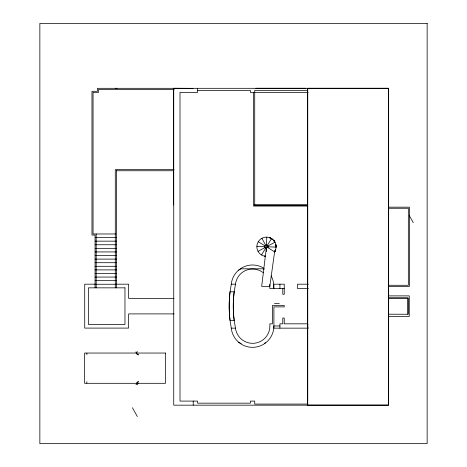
<?xml version="1.0" encoding="UTF-8"?>
<svg xmlns="http://www.w3.org/2000/svg" width="467" height="467" viewBox="0 0 467 467"><rect width="100%" height="100%" fill="white"/><g stroke="black" fill="none" stroke-linecap="round" stroke-linejoin="round"><path stroke-width="0.7" d="M388.526 284.187L388.667 209.298M266.394 251.555L266.429 249.495M266.517 245.368L266.768 237.125M86.891 381.65L86.827 383.133M266.476 246.745L261.689 286.382L269.815 286.382L274.602 251.888L275.495 250.078L274.602 251.888L266.476 246.745L276.085 247.113L275.95 245.093L276.085 247.113M263.995 268.35A21.33 21.33 0 0 0 231.276 284.187L230.056 291.799A121.087 121.087 0 0 0 229.209 306.171A122.109 122.109 0 0 0 230.056 320.537L231.276 328.149A21.365 21.365 0 0 0 253.628 347.32A21.365 21.365 0 0 0 273.895 325.96L273.895 306.901L284.245 306.901L284.245 305.436L272.436 305.436L272.436 323.824L269.879 323.824L269.879 325.96A17.261 17.261 0 0 1 253.709 343.298A17.261 17.261 0 0 1 235.479 328.149L231.276 328.149M235.479 328.149L234.2 320.537A114.088 114.088 0 0 1 233.284 306.171A113.131 113.131 0 0 1 234.195 291.799L235.479 284.187A17.232 17.232 0 0 1 263.283 272.728M136.031 384.16L136.177 384.569L137.035 382.105M138.121 382.946L137.245 384.826M261.514 254.988L265.764 247.924M267.2 245.578L271.555 238.573L269.739 237.691L273.148 239.816L271.555 238.573M258.041 251.38L265.268 247.405M267.69 246.097L274.97 242.233L273.843 240.558L274.97 242.233M238.602 270.142L241.217 268.811L262.88 268.811L264.234 269.144M264.269 343.292L265.624 342.866M173.555 88.257L193.04 88.374M255.817 88.257L305.797 88.257M388.667 88.316L97.445 88.316L97.445 91.299L91.97 91.299L91.97 235.064L95.075 235.064L95.075 287.841M174.284 89.407L98.543 89.407L98.543 92.396L93.061 92.396L93.061 233.973L115.658 233.973M197.547 90.388L250.394 90.388L250.394 92.396L308.156 92.396M174.103 169.661L115.285 169.661L115.285 287.841M116.382 170.753L173.736 170.753M254.719 204.972L307.63 204.972M254.101 205.036L307.625 205.036M307.625 206.07L253.622 206.07L253.622 92.396M388.667 207.167L409.431 207.167L409.431 286.382L388.667 286.382M388.667 208.264L408.333 208.264L408.333 285.284L388.667 285.284M95.075 237.563L116.382 237.563M95.075 241.153L116.382 241.153M95.075 244.749L116.382 244.749M95.075 248.339L116.382 248.339M95.075 251.929L116.382 251.929M95.075 255.519L116.382 255.519M95.075 259.109L116.382 259.109M95.075 262.705L116.382 262.705M95.075 266.295L116.382 266.295M95.075 269.885L116.382 269.885M95.075 273.475L116.382 273.475M95.075 277.065L116.382 277.065M95.075 280.661L116.382 280.661M95.455 284.187L84.725 284.187L84.725 328.091L128.623 328.091L128.623 313.9L174.033 313.9M116.382 284.187L128.623 284.187L128.623 298.378L174.033 298.378M231.276 284.187L235.479 284.187M308.343 284.187L297.52 284.187L297.52 288.513L308.343 288.513M95.075 284.251L116.382 284.251M284.245 288.513L269.815 288.513L269.815 286.382A17.232 17.232 0 0 0 269.722 284.426M234.2 291.799L230.056 291.799A121.607 121.607 0 0 0 230.062 320.537L234.2 320.537A113.598 113.598 0 0 1 234.189 291.799M388.667 295.88L409.25 295.88L409.25 316.457L388.667 316.457M388.486 298.01L407.907 298.01L407.907 314.203M388.667 298.069L408.094 298.069L408.094 314.262L388.486 314.203M274.479 303.486L279.336 303.486M307.66 323.824L284.245 323.824L284.245 318.039L282.786 318.039L282.786 323.824L279.926 323.824L279.926 328.149M279.926 325.96L273.895 325.96L273.785 328.149L308.331 328.149M388.229 385.608L388.667 385.608M307.747 404.072L254.719 404.072L254.719 401.089L250.394 401.089L250.394 403.161L197.547 403.161L197.547 401.089L180.011 401.089L180.011 92.396L197.547 92.396L197.547 88.316M256.85 246.523L265.098 246.71M137.024 354.307L135.996 351.844L136.055 352.241M265.653 256.284L264.316 256.12L265.314 256.295A9.626 9.626 0 0 1 257.183 244.188A9.626 9.626 0 0 1 270.358 237.937A9.626 9.626 0 0 1 274.596 251.888M265.466 248.123L266.733 248.426M238.619 342.2L241.241 343.712M258.263 241.719L265.297 246.027M137.199 351.593L137.432 351.972M409.244 215.497L413.26 222.689M132.406 407.714L137.351 416.564M261.899 238.281L265.816 245.537M86.827 353.221L86.891 354.698M388.486 328.091L388.667 405.169L173.736 405.169L173.742 88.316M388.667 88.316L388.667 395.076M307.747 88.316L307.747 405.169M307.625 284.187L307.625 90.388L254.719 90.388L254.719 205.036M282.786 288.513L282.786 294.298L284.245 294.298L284.245 284.187L273.726 284.187L273.726 288.513M279.926 284.187L279.926 288.513M273.837 288.513L273.837 286.382A21.33 21.33 0 0 0 271.07 275.822M193.221 401.089L193.221 405.169M173.555 88.981L173.555 169.492M173.555 170.945L173.555 205.036M116.382 170.63L116.382 287.841M96.167 233.973L96.167 287.841M115.67 88.368A2.142 2.142 0 0 1 117.036 88.368M266.47 248.45A1.705 1.705 0 0 1 264.801 246.389A1.705 1.705 0 0 1 267.159 245.187A1.705 1.705 0 0 1 267.848 247.743M308.039 327.256A2.16 2.16 0 0 1 308.039 324.717M275.594 249.798L274.754 251.637L275.594 249.798M138.285 381.545L137.578 382.339L138.285 381.545M427.147 23.35L39.853 23.35L39.853 443.65L427.147 443.65L427.147 23.35M388.486 88.257L307.566 88.257L307.566 405.105L388.486 405.105L388.486 88.257M124.969 287.841L88.38 287.841L88.38 324.437L124.969 324.437L124.969 287.841M165.499 353.046L84.638 353.046L84.638 383.308L165.499 383.308L165.499 353.046M137.637 354.074L138.29 354.862L137.637 354.074M270.399 237.966L269.453 237.598L271.298 238.427L270.399 237.966M274.275 241.124L273.644 240.336L274.824 241.976L274.275 241.124M276.044 245.805L275.892 244.807L276.09 246.815L276.044 245.805"/></g></svg>
